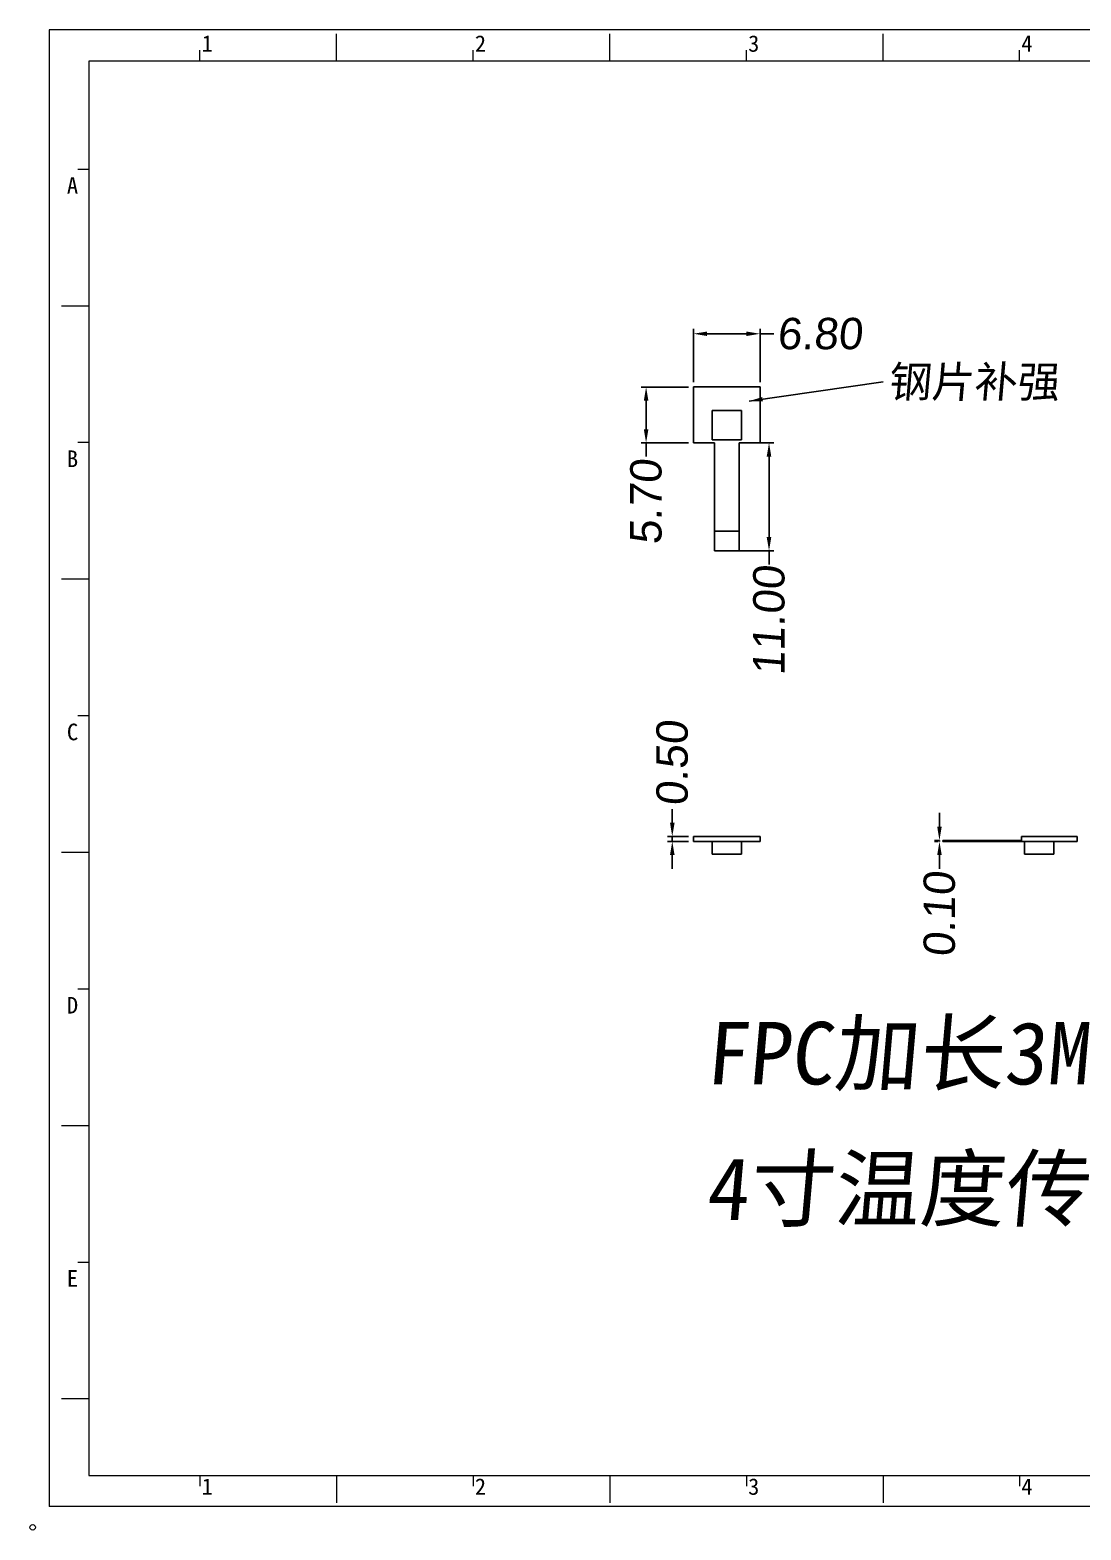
# Model space of a CAD drawing. Extents: x -144 to 4730, y -3845 to 502.
# Drawn here: x 939.2 to 1046.4, y -3835.9 to -3682.9 of the extents above; entities that cross this region are included whole.
import ezdxf

# ---------------------------------------------------------------- set-up
doc = ezdxf.new("R2010")
doc.units = 0
doc.header["$LTSCALE"] = 15
doc.header["$MEASUREMENT"] = 0
doc.layers.get('0').update_dxf_attribs({"linetype": 'CONTINUOUS'})
doc.layers.get('Defpoints').update_dxf_attribs({"linetype": 'CONTINUOUS'})
doc.layers.add('轮廊线', color=7, linetype='CONTINUOUS', lineweight=13)
doc.styles.get("Standard").update_dxf_attribs({"font": 'txt', "width": 0.8})
doc.styles.add('标准', font='arial.ttf', dxfattribs={"oblique": 5})
doc.dimstyles.new('MSTD', dxfattribs={"dimtxt": 3.2, "dimasz": 1.4, "dimexe": 0.5, "dimexo": 0.5, "dimgap": 0.5, "dimtad": 0, "dimzin": 1, "dimdsep": 46, "dimtxsty": '标准', "dimcen": 0, "dimclrd": 5, "dimclre": 5, "dimclrt": 3, "dimadec": 1, "dimazin": 2, "dimtfac": 0.5, "dimtmove": 0, "dimatfit": 3, "dimfxl": 0, "dimlwd": -1, "dimarcsym": 0})

# ---------------------------------------------------------------- blocks, each defined once
blk = doc.blocks.new('A4h')
at = {"layer": '轮廊线', "color": 7, "lineweight": 13}
for p, q in [((0, 175.72), (-257.52, 175.72)), ((-257.52, 175.72), (-257.52, 0)), ((-223.31, 172.01), (-223.31, 175.26)), ((-190.8, 172.01), (-190.8, 175.26)), ((-158.28, 172.01), (-158.28, 175.26)), ((-239.57, 172.01), (-239.57, 173.31)), ((-207.06, 172.01), (-207.06, 173.31)), ((-174.54, 172.01), (-174.54, 173.31)), ((-142.03, 172.01), (-142.03, 173.31)), ((-4.81, 172.01), (-252.81, 172.01)), ((-252.81, 172.01), (-252.81, 3.71)), ((-252.81, 159.12), (-254.11, 159.12)), ((-252.81, 142.86), (-256.06, 142.86)), ((-252.81, 126.61), (-254.11, 126.61)), ((-252.81, 110.35), (-256.06, 110.35)), ((-252.81, 94.09), (-254.11, 94.09)), ((-252.81, 77.83), (-256.06, 77.83)), ((-252.81, 61.58), (-254.11, 61.58)), ((-252.81, 45.32), (-256.06, 45.32)), ((-252.81, 29.06), (-254.11, 29.06)), ((-252.81, 12.8), (-256.06, 12.8)), ((-252.81, 3.71), (-4.81, 3.71)), ((-239.57, 3.71), (-239.57, 2.41)), ((-223.31, 3.71), (-223.31, 0.45)), ((-207.06, 3.71), (-207.06, 2.41)), ((-190.8, 3.71), (-190.8, 0.45)), ((-174.54, 3.71), (-174.54, 2.41)), ((-158.28, 3.71), (-158.28, 0.45)), ((-142.03, 3.71), (-142.03, 2.41)), ((0, 0), (-257.52, 0))]:
    blk.add_line(p, q, dxfattribs=at)
blk.add_circle((-259.47, -2.47), 0.325, dxfattribs=at)
at = {"layer": '轮廊线', "color": 7}
for s, height, p in [('1', 1.95, (-239.36, 173.13)), ('2', 1.95, (-206.85, 173.13)), ('3', 1.95, (-174.33, 173.13)), ('4', 1.95, (-141.82, 173.13)), ('A', 1.98, (-255.41, 156.22)), ('B', 1.98, (-255.41, 123.7)), ('C', 1.98, (-255.41, 91.19)), ('D', 1.98, (-255.41, 58.67)), ('E', 1.98, (-255.41, 26.16)), ('1', 1.95, (-239.36, 1.4)), ('2', 1.95, (-206.85, 1.4)), ('3', 1.95, (-174.33, 1.4)), ('4', 1.95, (-141.82, 1.4))]:
    blk.add_text(s, height=height, dxfattribs=at).set_placement(p)
blk = doc.blocks.new('*D109')
at = {"color": 5, "lineweight": -2}
for p, q in [((1006.9, -3718.83), (1006.9, -3713.4)), ((1013.7, -3718.83), (1013.7, -3713.4))]:
    blk.add_line(p, q, dxfattribs=at)
at = {"color": 5}
for p, q in [((1008.3, -3713.9), (1012.3, -3713.9)), ((1013.7, -3713.9), (1015.1, -3713.9))]:
    blk.add_line(p, q, dxfattribs=at)
for points in [[(1008.3, -3714.13), (1008.3, -3713.67), (1006.9, -3713.9)], [(1012.3, -3713.67), (1012.3, -3714.13), (1013.7, -3713.9)]]:
    blk.add_solid(points, dxfattribs=at)
at = {"layer": 'Defpoints', "color": 0, "lineweight": -3}
for p in [(1013.7, -3713.9), (1006.9, -3719.33), (1013.7, -3719.33)]:
    blk.add_point(p, dxfattribs=at)
at = {"color": 3, "lineweight": -2, "insert": (1019.76, -3713.9), "char_height": 3.2, "attachment_point": 5, "style": '标准'}
blk.add_mtext('6.80', dxfattribs=at)
blk = doc.blocks.new('*D383')
at = {"color": 5}
for p, q in [((1031.99, -3764.17), (1031.99, -3762.77)), ((1031.99, -3765.57), (1031.99, -3765.67)), ((1031.99, -3767.07), (1031.99, -3768.47))]:
    blk.add_line(p, q, dxfattribs=at)
at = {"color": 5, "lineweight": -2}
for p, q in [((1031.95, -3765.57), (1031.49, -3765.57)), ((1031.85, -3765.67), (1031.49, -3765.67))]:
    blk.add_line(p, q, dxfattribs=at)
at = {"color": 5}
for points in [[(1032.22, -3764.17), (1031.76, -3764.17), (1031.99, -3765.57)], [(1031.76, -3767.07), (1032.22, -3767.07), (1031.99, -3765.67)]]:
    blk.add_solid(points, dxfattribs=at)
at = {"layer": 'Defpoints', "color": 0, "lineweight": -3}
for p in [(1031.99, -3765.67), (1032.35, -3765.67), (1032.45, -3765.57)]:
    blk.add_point(p, dxfattribs=at)
at = {"color": 3, "lineweight": -2, "insert": (1031.99, -3773.12), "char_height": 3.2, "attachment_point": 5, "rotation": 90, "style": '标准'}
blk.add_mtext('0.10', dxfattribs=at)
blk = doc.blocks.new('*D385')
at = {"color": 5, "lineweight": -2}
for p, q in [((1012.05, -3725.03), (1015.11, -3725.03)), ((1010.8, -3736.03), (1015.11, -3736.03))]:
    blk.add_line(p, q, dxfattribs=at)
at = {"color": 5}
for p, q in [((1014.61, -3726.43), (1014.61, -3734.63)), ((1014.61, -3736.03), (1014.61, -3737.43))]:
    blk.add_line(p, q, dxfattribs=at)
for points in [[(1014.37, -3726.43), (1014.84, -3726.43), (1014.61, -3725.03)], [(1014.84, -3734.63), (1014.37, -3734.63), (1014.61, -3736.03)]]:
    blk.add_solid(points, dxfattribs=at)
at = {"layer": 'Defpoints', "color": 0, "lineweight": -3}
for p in [(1011.55, -3725.03), (1010.3, -3736.03), (1014.61, -3736.03)]:
    blk.add_point(p, dxfattribs=at)
at = {"color": 3, "lineweight": -2, "insert": (1014.61, -3743.17), "char_height": 3.2, "attachment_point": 5, "rotation": 90, "style": '标准'}
blk.add_mtext('11.00', dxfattribs=at)
blk = doc.blocks.new('*D386')
at = {"color": 5, "lineweight": -2}
for p, q in [((1006.4, -3719.33), (1001.57, -3719.33)), ((1006.4, -3725.03), (1001.57, -3725.03))]:
    blk.add_line(p, q, dxfattribs=at)
at = {"color": 5}
for p, q in [((1002.07, -3720.73), (1002.07, -3723.63)), ((1002.07, -3725.03), (1002.07, -3726.43))]:
    blk.add_line(p, q, dxfattribs=at)
for points in [[(1001.84, -3720.73), (1002.31, -3720.73), (1002.07, -3719.33)], [(1002.31, -3723.63), (1001.84, -3723.63), (1002.07, -3725.03)]]:
    blk.add_solid(points, dxfattribs=at)
at = {"layer": 'Defpoints', "color": 0, "lineweight": -3}
for p in [(1006.9, -3719.33), (1002.07, -3725.03), (1006.9, -3725.03)]:
    blk.add_point(p, dxfattribs=at)
at = {"color": 3, "lineweight": -2, "insert": (1002.07, -3731.08), "char_height": 3.2, "attachment_point": 5, "rotation": 90, "style": '标准'}
blk.add_mtext('5.70', dxfattribs=at)
blk = doc.blocks.new('*D387')
at = {"color": 5}
for p, q in [((1004.74, -3763.77), (1004.74, -3762.37)), ((1004.74, -3765.67), (1004.74, -3765.17)), ((1004.74, -3767.07), (1004.74, -3768.47))]:
    blk.add_line(p, q, dxfattribs=at)
at = {"color": 5, "lineweight": -2}
for p, q in [((1006.4, -3765.17), (1004.24, -3765.17)), ((1006.4, -3765.67), (1004.24, -3765.67))]:
    blk.add_line(p, q, dxfattribs=at)
at = {"color": 5}
for points in [[(1004.98, -3763.77), (1004.51, -3763.77), (1004.74, -3765.17)], [(1004.51, -3767.07), (1004.98, -3767.07), (1004.74, -3765.67)]]:
    blk.add_solid(points, dxfattribs=at)
at = {"layer": 'Defpoints', "color": 0, "lineweight": -3}
for p in [(1004.74, -3765.17), (1006.9, -3765.17), (1006.9, -3765.67)]:
    blk.add_point(p, dxfattribs=at)
at = {"color": 3, "lineweight": -2, "insert": (1004.74, -3757.72), "char_height": 3.2, "attachment_point": 5, "rotation": 90, "style": '标准'}
blk.add_mtext('0.50', dxfattribs=at)

msp = doc.modelspace()

# ---------------------------------------------------------------- linework, layer by layer
at = {"color": 7, "linetype": 'Continuous'}
for p, q in [((1006.9, -3725.028), (1006.9, -3719.328)), ((1006.9, -3719.328), (1013.7, -3719.328)), ((1013.7, -3719.328), (1013.7, -3725.028)), ((1008.8, -3721.728), (1008.8, -3724.728)), ((1011.8, -3721.728), (1008.8, -3721.728)), ((1011.8, -3724.728), (1011.8, -3721.728)), ((1008.8, -3724.728), (1011.8, -3724.728)), ((1009.05, -3725.028), (1006.9, -3725.028)), ((1009.05, -3725.028), (1009.05, -3725.128)), ((1009.05, -3736.028), (1009.05, -3725.128)), ((1011.55, -3725.028), (1011.55, -3725.128)), ((1013.7, -3725.028), (1011.55, -3725.028)), ((1011.55, -3736.028), (1011.55, -3725.128)), ((1011.55, -3734.028), (1009.05, -3734.028)), ((1009.05, -3736.028), (1011.55, -3736.028)), ((1011.55, -3736.028), (1009.05, -3736.028)), ((1006.9, -3765.166), (1013.7, -3765.166)), ((1006.9, -3765.666), (1006.9, -3765.166)), ((1006.9, -3765.666), (1013.7, -3765.666)), ((1008.8, -3765.666), (1008.8, -3766.966)), ((1011.8, -3765.666), (1011.8, -3766.966)), ((1013.7, -3765.666), (1013.7, -3765.166)), ((1032.346, -3765.566), (1040.303, -3765.566)), ((1032.346, -3765.666), (1032.346, -3765.566)), ((1040.246, -3765.666), (1032.346, -3765.666)), ((1040.246, -3765.666), (1046.046, -3765.666)), ((1040.346, -3765.166), (1046.046, -3765.166)), ((1040.346, -3765.666), (1040.346, -3765.166)), ((1040.646, -3765.666), (1040.646, -3766.966)), ((1043.646, -3765.666), (1043.646, -3766.966)), ((1046.046, -3765.666), (1046.046, -3765.166)), ((1011.8, -3766.966), (1008.8, -3766.966)), ((1043.646, -3766.966), (1040.646, -3766.966))]:
    msp.add_line(p, q, dxfattribs=at)

# ---------------------------------------------------------------- block references
at = {"layer": '轮廊线', "ltscale": 0.5, "xscale": 0.8569522111222057, "yscale": 0.8569522111212109, "zscale": 0.8569522111208102}
msp.add_blockref('A4h', (1161.872, -3833.501), dxfattribs=at)

# ---------------------------------------------------------------- texts
at = {"color": 3, "insert": (1026.747, -3717.19), "char_height": 3.2, "width": 29.99696, "attachment_point": 1, "style": '标准'}
msp.add_mtext('钢片补强', dxfattribs=at)
at = {"char_height": 6.37424, "attachment_point": 1, "style": '标准'}
for s, insert in [('{\\fSimSun|b0|i0|c134|p2;FPC加长3MM20221103}', (1008.125, -3784.077)), ('{\\fSimSun|b0|i0|c134|p2;4寸温度传感器板20220905}', (1008.125, -3797.894))]:
    msp.add_mtext(s, dxfattribs=dict(at, insert=insert))

# ---------------------------------------------------------------- dimensions: what is measured, and where the dimension line sits
dim = msp.add_linear_dim(base=(1013.7, -3713.901), p1=(1006.9, -3719.328), p2=(1013.7, -3719.328), dimstyle='MSTD')
dim.commit()
dim.dimension.update_dxf_attribs({"geometry": '*D109', "text_midpoint": (1019.759, -3713.901)})
for base, p1, p2, picture, middle in [((1002.075, -3725.028), (1006.9, -3719.328), (1006.9, -3725.028), '*D386', (1002.075, -3731.079)), ((1014.607, -3736.028), (1011.55, -3725.028), (1010.3, -3736.028), '*D385', (1014.607, -3743.171)), ((1004.743, -3765.166), (1006.9, -3765.666), (1006.9, -3765.166), '*D387', (1004.743, -3757.715)), ((1031.99, -3765.666), (1032.445, -3765.566), (1032.346, -3765.666), '*D383', (1031.99, -3773.117))]:
    dim = msp.add_linear_dim(base=base, p1=p1, p2=p2, angle=90, dimstyle='MSTD')
    dim.commit()
    dim.dimension.update_dxf_attribs({"geometry": picture, "text_midpoint": middle})

# ---------------------------------------------------------------- leaders
at = {"annotation_type": 0, "has_hookline": 1, "hookline_direction": 0, "text_width": 18.355}
msp.add_leader([(1012.568, -3720.778), (1026.247, -3718.79)], dimstyle='MSTD', override={"dimgap": 0.5, "dimtad": 0}, dxfattribs=at)

doc.saveas('drawing.dxf')
